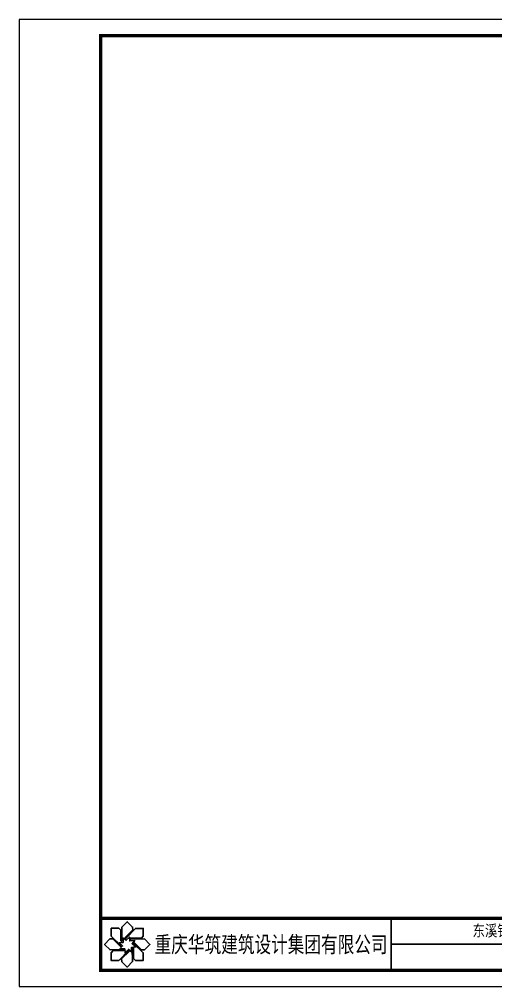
# Model space of a CAD drawing. Header units: millimetres. Extents: x 5592 to 9444, y 2362 to 3548.
# Drawn here: x 6488.4 to 6634.9, y 2721.6 to 3018.6 of the extents above; entities that cross this region are included whole.
import ezdxf
from ezdxf.enums import TextEntityAlignment as Align

# ---------------------------------------------------------------- set-up
doc = ezdxf.new("R2010")
doc.units = ezdxf.units.MM
doc.header["$LTSCALE"] = 250
doc.layers.get('0').update_dxf_attribs({"linetype": 'CONTINUOUS'})
doc.layers.add('PUB_TITLE', color=4, linetype='CONTINUOUS')
doc.layers.add('TK', color=7, linetype='CONTINUOUS')
doc.styles.add('FS', font='SIMFANG.TTF', dxfattribs={"width": 0.8})

# ---------------------------------------------------------------- blocks, each defined once
blk = doc.blocks.new('A$C00DF43F2')
blk.add_line((0.5, 16.5), (0.5, 0.5))
for points in [[(7.06, 9.58), (6.98, 13.76), (8.67, 15.45), (10.34, 13.79), (10.38, 12.93), (8.08, 10.62, 0.846154), (8.31, 10.39), (11.21, 13.4)], [(6.74, 8.12), (3.74, 11.02), (3.74, 13.42), (6.1, 13.42), (6.73, 12.84), (6.73, 9.58, 0.846154), (7.06, 9.58), (6.98, 13.76)], [(8.31, 10.39), (11.21, 13.4), (13.6, 13.4), (13.6, 11.04), (13.02, 10.41), (9.77, 10.41, 0.846154), (9.77, 10.08), (13.94, 10.16)], [(7.56, 6.91), (3.38, 6.8), (1.69, 8.49), (3.35, 10.16), (4.21, 10.2), (6.51, 7.89, 0.846154), (6.74, 8.12), (3.74, 11.02)], [(9.77, 10.08), (13.94, 10.16), (15.63, 8.46), (13.97, 6.8), (13.11, 6.76), (10.81, 9.06, 0.760552), (10.55, 8.8), (13.58, 5.93)], [(9.02, 6.56), (6.12, 3.56), (3.72, 3.56), (3.72, 5.91), (4.3, 6.55), (7.56, 6.55, 0.760552), (7.56, 6.91), (3.38, 6.8)], [(10.23, 7.37), (10.34, 3.2), (8.65, 1.5), (6.98, 3.17), (6.94, 4.03), (9.25, 6.33, 0.846154), (9.02, 6.56), (6.12, 3.56)], [(10.55, 8.8), (13.58, 5.93), (13.58, 3.54), (11.23, 3.54), (10.59, 4.12), (10.59, 7.37, 0.760552), (10.23, 7.37), (10.34, 3.2)]]:
    blk.add_lwpolyline(points, format="xyb")
blk.add_lwpolyline([(6.21, 8.99), (7.26, 8.01), (6.43, 7.08), (7.89, 7.08), (8.02, 5.96), (9.05, 6.95), (10, 6.23), (10, 7.54), (11.22, 7.69), (10.16, 8.69), (10.98, 9.63), (9.46, 9.56), (9.35, 10.7), (8.37, 9.77), (7.42, 10.42), (7.43, 9.1)], close=True)
at = {"layer": 'TK', "color": 7}
blk.add_line((390.5, 8.5), (89.84, 8.5), dxfattribs=at)
at = {"layer": 'TK', "color": 7, "const_width": 1}
blk.add_lwpolyline([(390.5, 0.5), (390.5, 16.5), (0.5, 16.5), (0.5, 0.5)], close=True, dxfattribs=at)
at = {"layer": 'TK', "color": 7}
blk.add_lwpolyline([(89.84, 16.5), (89.84, 0.5)], dxfattribs=at)
at = {"color": 7, "style": 'FS'}
for s, height, width, p in [('东溪镇市政消火栓增补工程', 3.5, 0.8, (137.75, 12.69)), ('重庆华筑建筑设计集团有限公司', 5, 0.75, (52.9, 8.46))]:
    blk.add_text(s, height=height, dxfattribs=dict(at, width=width)).set_placement(p, align=Align.MIDDLE_CENTER)

msp = doc.modelspace()

# ---------------------------------------------------------------- linework, layer by layer
at = {"layer": 'PUB_TITLE', "color": 4, "lineweight": 13}
msp.add_lwpolyline([(6488.42, 2721.638), (6908.42, 2721.638), (6908.42, 3018.638), (6488.42, 3018.638)], close=True, dxfattribs=at)
at = {"layer": 'PUB_TITLE', "color": 4, "lineweight": 30, "const_width": 1}
msp.add_lwpolyline([(6513.42, 2726.638), (6903.42, 2726.638), (6903.42, 3013.638), (6513.42, 3013.638)], close=True, dxfattribs=at)

# ---------------------------------------------------------------- block references
at = {"color": 0}
msp.add_blockref('A$C00DF43F2', (6512.92, 2726.138), dxfattribs=at)

doc.saveas('drawing.dxf')
